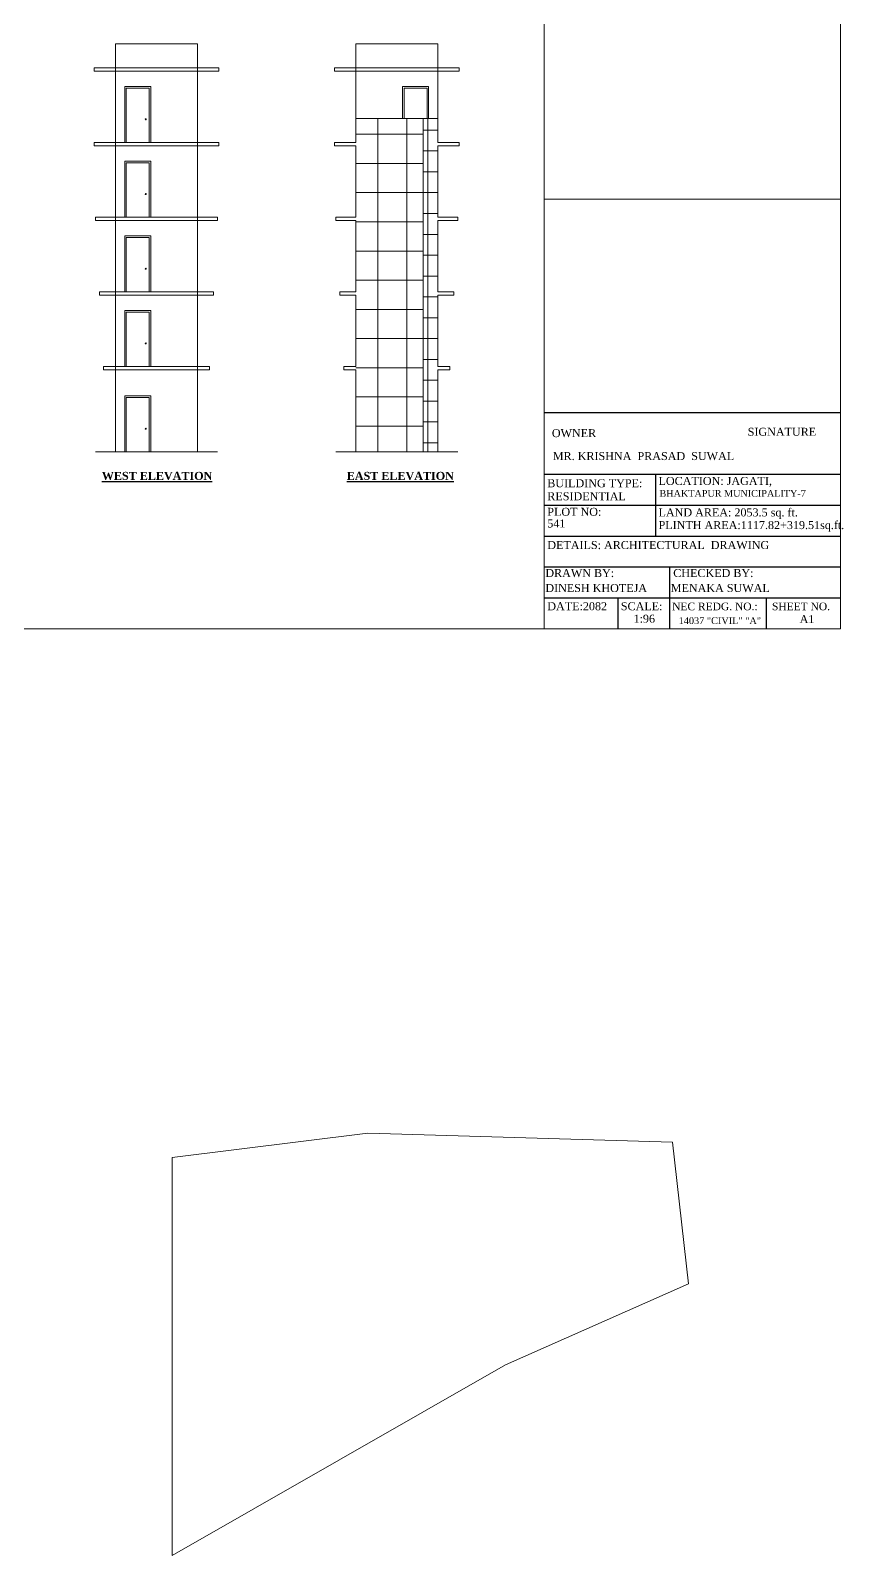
# Model space of a CAD drawing. Header units: inches. Extents: x 20273 to 74670, y -14357 to 735.
# Drawn here: x 44222 to 45441, y -5991 to -3704 of the extents above; entities that cross this region are included whole.
import ezdxf

# ---------------------------------------------------------------- set-up
doc = ezdxf.new("R2010")
doc.units = ezdxf.units.IN
doc.header["$LTSCALE"] = 5
doc.header["$MEASUREMENT"] = 0
for name, color, linetype, lineweight in [('1', 7, 'Continuous', 25), ('A-WALL', 7, 'Continuous', 9), ('DOOR', 62, 'Continuous', 0), ('ele1', 21, 'Continuous', 20)]:
    doc.layers.add(name, color=color, linetype=linetype, lineweight=lineweight)
doc.layers.add('TEXT', color=6, linetype='Continuous')
doc.styles.add('ordinary', font='times.ttf')

msp = doc.modelspace()

# ---------------------------------------------------------------- hatches: boundary and pattern name
at = {"layer": 'A-WALL', "ltscale": 5}
h = msp.add_hatch(dxfattribs=at)
h.set_pattern_fill('ANSI37', color=256, scale=350, angle=45)
h.set_pattern_definition([(90, (10879.815, 208.59), (-43.75, 0), []), (180, (10879.815, 208.59), (-4e-15, -43.75), [])])
h.paths.add_polyline_path([(44810.52, -3836.42), (44709.38, -3836.42), (44709.38, -4336.42), (44810.52, -4336.42)])
h = msp.add_hatch(dxfattribs=at)
h.set_pattern_fill('ANSI37', color=256, scale=250, angle=45)
h.set_pattern_definition([(90, (10879.815, 208.59), (-31.25, 0), []), (180, (10879.815, 208.59), (-2e-15, -31.25), [])])
h.paths.add_polyline_path([(44832.37, -3836.42), (44810.52, -3836.42), (44810.52, -4336.42), (44832.37, -4336.42)])

# ---------------------------------------------------------------- linework, layer by layer
at = {"layer": '1'}
for p, q in [((44991.96, -4277.28), (45436.61, -4277.28)), ((44991.96, -4369.92), (45436.61, -4369.92)), ((45158.79, -4369.92), (45158.79, -4462.55)), ((44991.96, -4416.23), (45436.61, -4416.23)), ((44991.96, -4462.55), (45436.61, -4462.55)), ((44991.96, -4508.87), (45436.61, -4508.87)), ((45180.05, -4508.87), (45180.05, -4601.5)), ((44991.96, -4555.19), (45436.61, -4555.19)), ((45103.12, -4601.5), (45103.12, -4555.19)), ((45325.45, -4601.5), (45325.45, -4555.19))]:
    msp.add_line(p, q, dxfattribs=at)
at = {"layer": 'A-WALL', "ltscale": 5}
for p, q in [((44349.25, -3724.42), (44472.24, -3724.42)), ((44349.25, -4336.42), (44349.25, -3724.42)), ((44472.24, -4336.42), (44472.24, -3724.42)), ((44832.37, -3724.42), (44709.38, -3724.42)), ((44709.38, -3872.42), (44709.38, -3724.42)), ((44832.37, -3872.42), (44832.37, -3724.42)), ((44317.25, -3765.42), (44317.25, -3760.42)), ((44317.25, -3760.42), (44349.25, -3760.42)), ((44349.25, -3765.42), (44317.25, -3765.42)), ((44349.25, -3760.42), (44472.24, -3760.42)), ((44349.25, -3765.42), (44472.24, -3765.42)), ((44504.24, -3760.42), (44472.24, -3760.42)), ((44472.24, -3765.42), (44504.24, -3765.42)), ((44504.24, -3765.42), (44504.24, -3760.42)), ((44677.38, -3765.42), (44677.38, -3760.42)), ((44677.38, -3760.42), (44709.38, -3760.42)), ((44709.38, -3765.42), (44677.38, -3765.42)), ((44832.37, -3760.42), (44709.38, -3760.42)), ((44832.37, -3765.42), (44709.38, -3765.42)), ((44864.37, -3760.42), (44832.37, -3760.42)), ((44832.37, -3765.42), (44864.37, -3765.42)), ((44864.37, -3765.42), (44864.37, -3760.42)), ((44832.37, -3836.42), (44709.38, -3836.42)), ((44810.52, -4336.42), (44810.52, -3836.42)), ((44317.25, -3872.42), (44504.24, -3872.42)), ((44317.25, -3877.42), (44317.25, -3872.42)), ((44317.25, -3877.42), (44504.24, -3877.42)), ((44504.24, -3877.42), (44504.24, -3872.42)), ((44709.38, -3872.42), (44677.38, -3872.42)), ((44677.38, -3877.42), (44677.38, -3872.42)), ((44709.38, -3877.42), (44677.38, -3877.42)), ((44709.38, -3984.42), (44709.38, -3877.42)), ((44864.37, -3872.42), (44832.37, -3872.42)), ((44864.37, -3877.42), (44832.37, -3877.42)), ((44832.37, -3984.42), (44832.37, -3877.42)), ((44864.37, -3877.42), (44864.37, -3872.42)), ((44319.25, -3984.42), (44502.24, -3984.42)), ((44319.25, -3989.42), (44319.25, -3984.42)), ((44319.25, -3989.42), (44502.24, -3989.42)), ((44502.24, -3989.42), (44502.24, -3984.42)), ((44709.38, -3984.42), (44679.38, -3984.42)), ((44679.38, -3989.42), (44679.38, -3984.42)), ((44709.38, -3989.42), (44679.38, -3989.42)), ((44709.38, -4096.42), (44709.38, -3989.42)), ((44862.37, -3984.42), (44832.37, -3984.42)), ((44862.37, -3989.42), (44832.37, -3989.42)), ((44832.37, -4096.42), (44832.37, -3989.42)), ((44862.37, -3989.42), (44862.37, -3984.42)), ((44325.25, -4096.42), (44496.24, -4096.42)), ((44325.25, -4101.42), (44325.25, -4096.42)), ((44325.25, -4101.42), (44496.24, -4101.42)), ((44496.24, -4101.42), (44496.24, -4096.42)), ((44709.38, -4096.42), (44685.38, -4096.42)), ((44685.38, -4101.42), (44685.38, -4096.42)), ((44709.38, -4101.42), (44685.38, -4101.42)), ((44709.38, -4208.42), (44709.38, -4101.42)), ((44856.37, -4096.42), (44832.37, -4096.42)), ((44856.37, -4101.42), (44832.37, -4101.42)), ((44832.37, -4208.42), (44832.37, -4101.42)), ((44856.37, -4101.42), (44856.37, -4096.42)), ((44331.25, -4208.42), (44490.24, -4208.42)), ((44331.25, -4213.42), (44331.25, -4208.42)), ((44331.25, -4213.42), (44490.24, -4213.42)), ((44490.24, -4213.42), (44490.24, -4208.42)), ((44709.38, -4208.42), (44691.38, -4208.42)), ((44691.38, -4213.42), (44691.38, -4208.42)), ((44709.38, -4213.42), (44691.38, -4213.42)), ((44709.38, -4336.42), (44709.38, -4213.42)), ((44850.37, -4208.42), (44832.37, -4208.42)), ((44850.37, -4213.42), (44832.37, -4213.42)), ((44832.37, -4336.42), (44832.37, -4213.42)), ((44850.37, -4213.42), (44850.37, -4208.42)), ((44349.25, -4336.42), (44319.25, -4336.42)), ((44349.25, -4336.42), (44472.24, -4336.42)), ((44349.25, -4336.42), (44472.24, -4336.42)), ((44472.24, -4336.42), (44502.24, -4336.42)), ((44709.38, -4336.42), (44679.38, -4336.42)), ((44832.37, -4336.42), (44709.38, -4336.42)), ((44832.37, -4336.42), (44709.38, -4336.42)), ((44832.37, -4336.42), (44862.37, -4336.42)), ((44433.94, -5394.27), (44727.72, -5358.1)), ((45184.53, -5371.25), (44727.72, -5358.1)), ((45208.31, -5583.93), (45184.53, -5371.25)), ((44433.94, -5394.27), (44433.94, -5991.27)), ((45208.31, -5583.93), (44934.02, -5705.45)), ((44433.94, -5991.27), (44934.02, -5705.45))]:
    msp.add_line(p, q, dxfattribs=at)
msp.add_lwpolyline([(45208.31, -5583.93), (45184.53, -5371.25), (44727.72, -5358.1), (44433.94, -5394.27), (44433.94, -5991.27), (44934.02, -5705.45)], close=True, dxfattribs=at)
for centre in [(44394.6, -3837.67), (44394.6, -3949.67), (44394.6, -4061.67), (44394.6, -4173.67), (44394.6, -4301.67)]:
    msp.add_circle(centre, 0.766, dxfattribs=at)
at = {"layer": 'DOOR', "lineweight": 13}
for p, q in [((44363.25, -3872.42), (44363.25, -3788.42)), ((44402.25, -3788.42), (44363.25, -3788.42)), ((44365.25, -3872.42), (44365.25, -3790.92)), ((44399.75, -3790.92), (44365.25, -3790.92)), ((44399.75, -3790.92), (44399.75, -3872.42)), ((44402.25, -3865.49), (44402.25, -3788.42)), ((44402.25, -3788.42), (44402.25, -3872.42)), ((44779.38, -3836.42), (44779.38, -3788.42)), ((44779.38, -3788.42), (44779.38, -3836.42)), ((44779.38, -3788.42), (44818.37, -3788.42)), ((44781.88, -3790.92), (44781.88, -3836.42)), ((44781.88, -3790.92), (44816.37, -3790.92)), ((44816.37, -3836.42), (44816.37, -3790.92)), ((44818.37, -3836.42), (44818.37, -3788.42)), ((44363.25, -3984.42), (44363.25, -3900.42)), ((44402.25, -3900.42), (44363.25, -3900.42)), ((44365.25, -3984.42), (44365.25, -3902.92)), ((44399.75, -3902.92), (44365.25, -3902.92)), ((44399.75, -3902.92), (44399.75, -3984.42)), ((44402.25, -3977.49), (44402.25, -3900.42)), ((44402.25, -3900.42), (44402.25, -3984.42)), ((44363.25, -4096.42), (44363.25, -4012.42)), ((44402.25, -4012.42), (44363.25, -4012.42)), ((44365.25, -4096.42), (44365.25, -4014.92)), ((44399.75, -4014.92), (44365.25, -4014.92)), ((44399.75, -4014.92), (44399.75, -4096.42)), ((44402.25, -4089.49), (44402.25, -4012.42)), ((44402.25, -4012.42), (44402.25, -4096.42)), ((44363.25, -4208.42), (44363.25, -4124.42)), ((44402.25, -4124.42), (44363.25, -4124.42)), ((44365.25, -4208.42), (44365.25, -4126.92)), ((44399.75, -4126.92), (44365.25, -4126.92)), ((44399.75, -4126.92), (44399.75, -4208.42)), ((44402.25, -4201.49), (44402.25, -4124.42)), ((44402.25, -4124.42), (44402.25, -4208.42)), ((44363.25, -4336.42), (44363.25, -4252.42)), ((44402.25, -4252.42), (44363.25, -4252.42)), ((44402.25, -4329.49), (44402.25, -4252.42)), ((44402.25, -4252.42), (44402.25, -4336.42)), ((44365.25, -4336.42), (44365.25, -4254.92)), ((44399.75, -4254.92), (44365.25, -4254.92)), ((44399.75, -4254.92), (44399.75, -4336.42))]:
    msp.add_line(p, q, dxfattribs=at)
at = {"layer": 'ele1'}
for p, q in [((44991.96, -4601.5), (44991.96, -2446.17)), ((45436.61, -3957.52), (44991.96, -3957.52))]:
    msp.add_line(p, q, dxfattribs=at)
msp.add_lwpolyline([(42351.65, -2446.17), (45436.61, -2446.17), (45436.61, -4601.5), (42351.65, -4601.5)], close=True, dxfattribs=at)
msp.add_lwpolyline([(42351.65, -2446.17), (45436.61, -2446.17), (45436.61, -4601.5), (42351.65, -4601.5)], close=True, dxfattribs=at)

# ---------------------------------------------------------------- texts
at = {"layer": '1', "style": 'ordinary'}
for s, height, p in [('OWNER', 12, (45003.52, -4314.21)), ('SIGNATURE', 12, (45297.16, -4312.21)), ('MR. KRISHNA  PRASAD  SUWAL', 12, (45005.05, -4348.61)), ('BUILDING TYPE:  ', 12, (44996.69, -4389.39)), ('LOCATION: JAGATI,', 12, (45163.51, -4385.9)), ('RESIDENTIAL', 12, (44996.69, -4408.89)), ('BHAKTAPUR MUNICIPALITY-7', 10.08, (45164.93, -4403.62)), ('PLOT NO: ', 12, (44996.69, -4432.22)), ('LAND AREA: 2053.5 sq. ft. ', 12, (45163.51, -4433.09)), ('541', 12, (44996.69, -4449.72)), ('PLINTH AREA:1117.82+319.51sq.ft.', 12, (45163.51, -4452.09)), ('DETAILS: ARCHITECTURAL  DRAWING ', 12, (44996.69, -4482.03)), ('DRAWN BY:', 12, (44993.74, -4523.99)), ('CHECKED BY: ', 12, (45185.58, -4523.99)), ('DINESH KHOTEJA', 12, (44993.74, -4546.49)), ('MENAKA SUWAL', 12, (45181.83, -4546.49)), ('DATE:2082', 12, (44996.69, -4573.79)), ('SCALE:', 12, (45106.99, -4573.79)), ('NEC REDG. NO.:', 11.4, (45183.92, -4573.79)), ('SHEET NO.', 11.4, (45333.61, -4573.79)), ('14037 "CIVIL" "A"', 10.2, (45193.65, -4594.56)), ('A1', 12, (45375.15, -4593.06))]:
    msp.add_text(s, height=height, dxfattribs=at).set_placement(p)
msp.add_attdef('1:96', (45125.98, -4592.5), 'SCALE', height=12, dxfattribs=at)
at = {"layer": 'TEXT', "char_height": 12, "width": 219.8151, "attachment_point": 8, "rotation": 359.99961, "style": 'ordinary'}
for s, insert in [('{\\fTimes New Roman|b1|i0|c0|p18;\\LWEST ELEVATION}', (44411.48, -4378.6)), ('{\\fTimes New Roman|b1|i0|c0|p18;\\LEAST ELEVATION}', (44776.28, -4378.6))]:
    msp.add_mtext(s, dxfattribs=dict(at, insert=insert))

doc.saveas('drawing.dxf')
